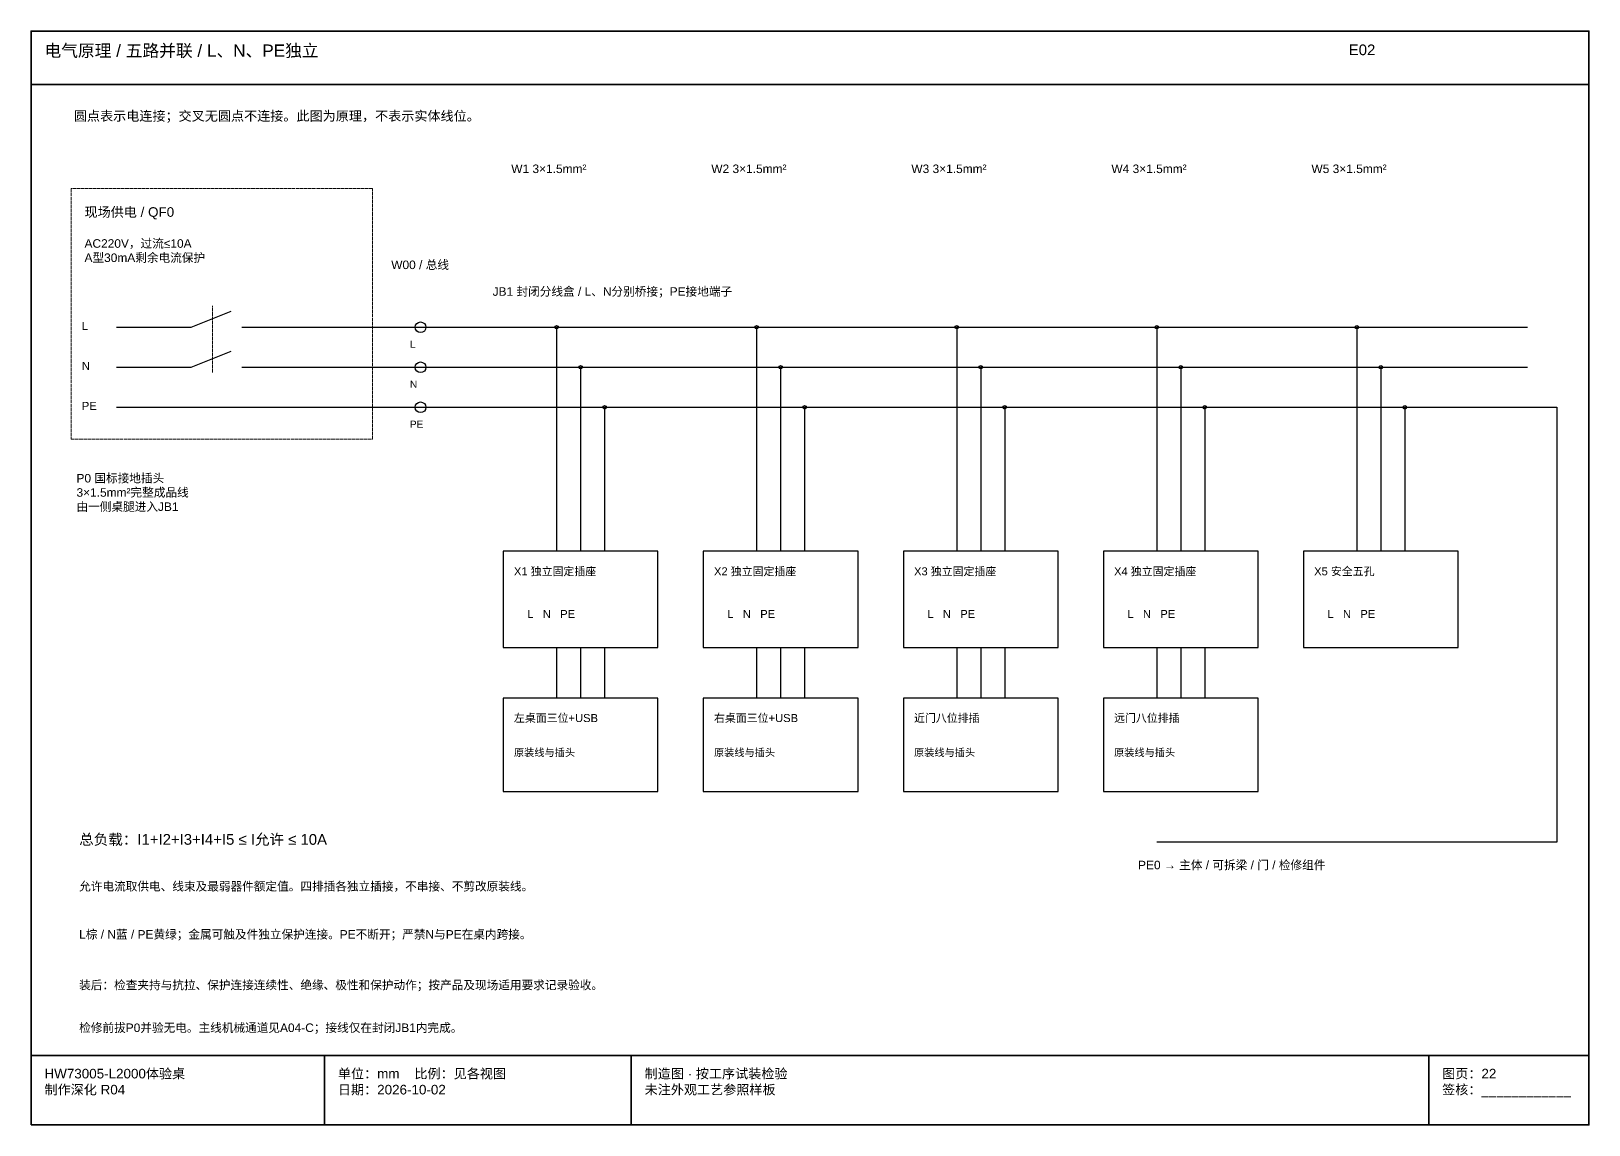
# Model space of a CAD drawing. Header units: millimetres. Extents: x 5 to 252589, y 5 to 415.
# Drawn here: x 252005 to 252589, y 5 to 415 of the extents above; entities that cross this region are included whole.
import ezdxf

# ---------------------------------------------------------------- set-up
doc = ezdxf.new("R2010")
doc.units = ezdxf.units.MM
doc.linetypes.add('DASHED', pattern=[1.524, 1.27, -0.254])
for name, color, linetype, lineweight in [('FRAME', 7, 'Continuous', 35), ('HIDDEN', 8, 'DASHED', 13), ('NOTE', 7, 'Continuous', 18), ('OUTLINE', 7, 'Continuous', 25)]:
    doc.layers.add(name, color=color, linetype=linetype, lineweight=lineweight)
doc.styles.add('CN', font='Arial Unicode.ttf')

msp = doc.modelspace()

# ---------------------------------------------------------------- linework, layer by layer
at = {"layer": 'FRAME'}
for p, q in [((252005, 395), (252589, 395)), ((252005, 31), (252589, 31)), ((252115, 5), (252115, 31)), ((252230, 5), (252230, 31)), ((252529, 5), (252529, 31))]:
    msp.add_line(p, q, dxfattribs=at)
msp.add_lwpolyline([(252005, 5), (252589, 5), (252589, 415), (252005, 415)], close=True, dxfattribs=at)
at = {"layer": 'HIDDEN'}
msp.add_line((252073, 287), (252073, 312), dxfattribs=at)
msp.add_lwpolyline([(252020, 262), (252133, 262), (252133, 356), (252020, 356)], close=True, dxfattribs=at)
at = {"layer": 'OUTLINE'}
for p, q in [((252065, 304), (252080, 310)), ((252037, 304), (252065, 304)), ((252084, 304), (252132, 304)), ((252132, 304), (252566, 304)), ((252202, 304), (252202, 220)), ((252277, 304), (252277, 220)), ((252352, 304), (252352, 220)), ((252427, 304), (252427, 220)), ((252502, 304), (252502, 220)), ((252065, 289), (252080, 295)), ((252037, 289), (252065, 289)), ((252084, 289), (252132, 289)), ((252132, 289), (252566, 289)), ((252211, 289), (252211, 220)), ((252286, 289), (252286, 220)), ((252361, 289), (252361, 220)), ((252436, 289), (252436, 220)), ((252511, 289), (252511, 220)), ((252037, 274), (252065, 274)), ((252065, 274), (252132, 274)), ((252132, 274), (252566, 274)), ((252220, 274), (252220, 220)), ((252295, 274), (252295, 220)), ((252370, 274), (252370, 220)), ((252445, 274), (252445, 220)), ((252520, 274), (252520, 220)), ((252566, 274), (252577, 274)), ((252577, 274), (252577, 111)), ((252202, 184), (252202, 165)), ((252211, 184), (252211, 165)), ((252220, 184), (252220, 165)), ((252277, 184), (252277, 165)), ((252286, 184), (252286, 165)), ((252295, 184), (252295, 165)), ((252352, 184), (252352, 165)), ((252361, 184), (252361, 165)), ((252370, 184), (252370, 165)), ((252427, 184), (252427, 165)), ((252436, 184), (252436, 165)), ((252445, 184), (252445, 165)), ((252577, 111), (252427, 111))]:
    msp.add_line(p, q, dxfattribs=at)
for points in [[(252182, 184), (252240, 184), (252240, 220), (252182, 220)], [(252257, 184), (252315, 184), (252315, 220), (252257, 220)], [(252332, 184), (252390, 184), (252390, 220), (252332, 220)], [(252407, 184), (252465, 184), (252465, 220), (252407, 220)], [(252482, 184), (252540, 184), (252540, 220), (252482, 220)], [(252182, 130), (252240, 130), (252240, 165), (252182, 165)], [(252257, 130), (252315, 130), (252315, 165), (252257, 165)], [(252332, 130), (252390, 130), (252390, 165), (252332, 165)], [(252407, 130), (252465, 130), (252465, 165), (252407, 165)]]:
    msp.add_lwpolyline(points, close=True, dxfattribs=at)
for centre, radius in [((252151, 304), 2), ((252202, 304), 0.65), ((252277, 304), 0.65), ((252352, 304), 0.65), ((252427, 304), 0.65), ((252502, 304), 0.65), ((252151, 289), 2), ((252211, 289), 0.65), ((252286, 289), 0.65), ((252361, 289), 0.65), ((252436, 289), 0.65), ((252511, 289), 0.65), ((252151, 274), 2), ((252220, 274), 0.65), ((252295, 274), 0.65), ((252370, 274), 0.65), ((252445, 274), 0.65), ((252520, 274), 0.65)]:
    msp.add_circle(centre, radius, dxfattribs=at)

# ---------------------------------------------------------------- texts
at = {"layer": 'NOTE', "attachment_point": 1, "style": 'CN'}
for s, insert, char_height, width in [('电气原理 / 五路并联 / L、N、PE独立', (252010, 410), 4.6, 484), ('E02', (252499, 410), 4, 90), ('圆点表示电连接；交叉无圆点不连接。此图为原理，不表示实体线位。', (252021, 385), 3.6, 180), ('W1 3×1.5mm²', (252185, 365), 3.2, 66), ('W2 3×1.5mm²', (252260, 365), 3.2, 66), ('W3 3×1.5mm²', (252335, 365), 3.2, 66), ('W4 3×1.5mm²', (252410, 365), 3.2, 66), ('W5 3×1.5mm²', (252485, 365), 3.2, 66), ('现场供电 / QF0', (252025, 349), 3.6, 100), ('AC220V，过流≤10A\\PA型30mA剩余电流保护', (252025, 337), 3.2, 105), ('W00 / 总线', (252140, 329), 3.2, 90), ('JB1 封闭分线盒 / L、N分别桥接；PE接地端子', (252178, 319), 3.2, 390), ('L', (252024, 306), 3, 12), ('L', (252147, 299), 2.7, 14), ('N', (252024, 291), 3, 12), ('N', (252147, 284), 2.7, 14), ('PE', (252024, 276), 3, 12), ('PE', (252147, 269), 2.7, 14), ('P0 国标接地插头\\P3×1.5mm²完整成品线\\P由一侧桌腿进入JB1', (252022, 249), 3.2, 110), ('X1 独立固定插座', (252186, 214), 3, 51), ('X2 独立固定插座', (252261, 214), 3, 51), ('X3 独立固定插座', (252336, 214), 3, 51), ('X4 独立固定插座', (252411, 214), 3, 51), ('X5 安全五孔', (252486, 214), 3, 51), ('L   N   PE', (252191, 198), 3, 49), ('L   N   PE', (252266, 198), 3, 49), ('L   N   PE', (252341, 198), 3, 49), ('L   N   PE', (252416, 198), 3, 49), ('L   N   PE', (252491, 198), 3, 49), ('左桌面三位+USB', (252186, 159), 3, 51), ('右桌面三位+USB', (252261, 159), 3, 51), ('近门八位排插', (252336, 159), 3, 51), ('远门八位排插', (252411, 159), 3, 51), ('原装线与插头', (252186, 146), 2.8, 51), ('原装线与插头', (252261, 146), 2.8, 51), ('原装线与插头', (252336, 146), 2.8, 51), ('原装线与插头', (252411, 146), 2.8, 51), ('总负载：I1+I2+I3+I4+I5 ≤ I允许 ≤ 10A', (252023, 114), 4, 370), ('PE0 → 主体 / 可拆梁 / 门 / 检修组件', (252420, 104), 3.2, 153), ('允许电流取供电、线束及最弱器件额定值。四排插各独立插接，不串接、不剪改原装线。', (252023, 96), 3.2, 550), ('L棕 / N蓝 / PE黄绿；金属可触及件独立保护连接。PE不断开；严禁N与PE在桌内跨接。', (252023, 78), 3.2, 550), ('装后：检查夹持与抗拉、保护连接连续性、绝缘、极性和保护动作；按产品及现场适用要求记录验收。', (252023, 59), 3.2, 550), ('检修前拔P0并验无电。主线机械通道见A04-C；接线仅在封闭JB1内完成。', (252023, 43), 3.2, 550), ('HW73005-L2000体验桌\\P制作深化 R04', (252010, 26), 3.6, 100), ('单位：mm    比例：见各视图\\P日期：2026-10-02', (252120, 26), 3.6, 105), ('制造图 · 按工序试装检验\\P未注外观工艺参照样板', (252235, 26), 3.6, 289), ('图页：22\\P签核：____________', (252534, 26), 3.6, 55)]:
    msp.add_mtext(s, dxfattribs=dict(at, insert=insert, char_height=char_height, width=width))

doc.saveas('drawing.dxf')
